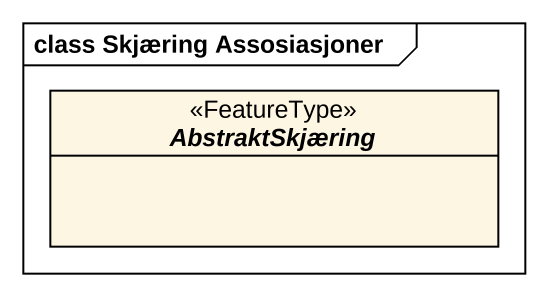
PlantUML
@startuml
mainframe class Skjæring Assosiasjoner
hide circle
hide empty members
abstract class AbstraktSkjæring <<FeatureType>>
@enduml
